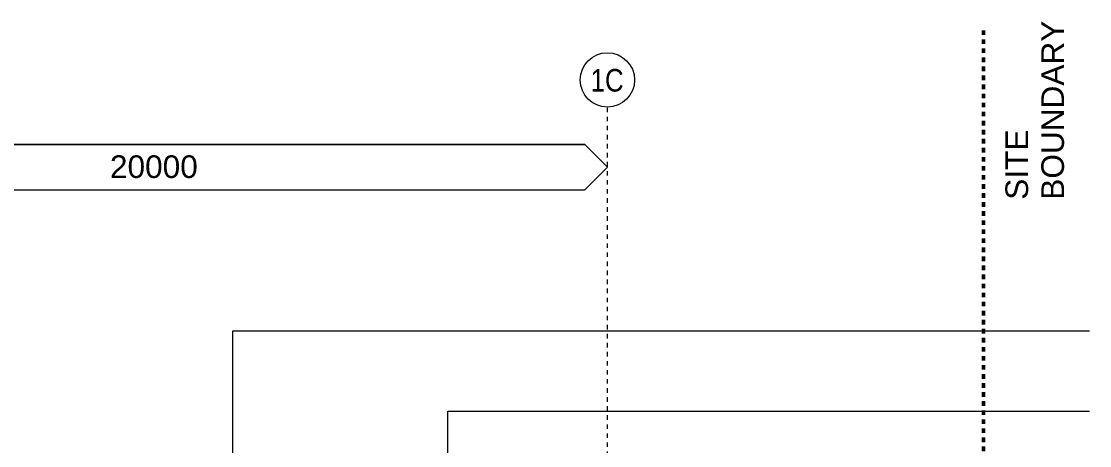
# Model space of a CAD drawing. Header units: metres. Extents: x 4238 to 4687, y -1 to 29.
# Drawn here: x 4339.73 to 4363.34, y 17.82 to 27.2 of the extents above; entities that cross this region are included whole.
import ezdxf

# ---------------------------------------------------------------- set-up
doc = ezdxf.new("R2010")
doc.units = ezdxf.units.M
doc.linetypes.add('BOUNDARY', pattern=[0.016, 0.01, -0.003, 0, -0.003])
doc.linetypes.add('Grid Line', pattern=[0.021, 0.012, -0.003, 0.003, -0.003])
for name, color, linetype, lineweight in [('A-ANNO-NOTE', 131, 'Continuous', 5), ('A-DETL', 90, 'Continuous', 13), ('A-DETL-GENF', 92, 'Continuous', 5), ('G-ANNO-TEXT', 231, 'Continuous', 5), ('S-GRID', 1, 'Continuous', 5), ('S-GRID-IDEN', 1, 'Continuous', 5)]:
    doc.layers.add(name, color=color, linetype=linetype, lineweight=lineweight)
doc.styles.add('Arial', font='arial.ttf', dxfattribs={"height": 0.5})
doc.styles.add('Arial Narrow', font='ARIALN.TTF', dxfattribs={"height": 0.5})

# ---------------------------------------------------------------- blocks, each defined once
blk = doc.blocks.new('Dimension - Grids _2D_ - 1-200-639481-SECTION - GRIDS C4-C5')
at = {"layer": 'A-DETL-GENF'}
for p, q in [((4313.182, 24.473), (4312.682, 23.973)), ((4312.682, 23.973), (4313.182, 24.473)), ((4332.182, 24.473), (4313.182, 24.473)), ((4313.182, 24.473), (4332.182, 24.473)), ((4332.682, 23.973), (4332.182, 24.473)), ((4332.682, 23.973), (4332.182, 24.473)), ((4312.682, 23.973), (4313.182, 23.473)), ((4312.682, 23.973), (4313.182, 23.473)), ((4332.182, 23.473), (4332.682, 23.973)), ((4332.682, 23.973), (4332.182, 23.473)), ((4313.182, 23.473), (4332.182, 23.473)), ((4313.182, 23.473), (4332.182, 23.473))]:
    blk.add_line(p, q, dxfattribs=at)
blk = doc.blocks.new('Grid - A1-3055139-SECTION - GRIDS C4-C5')
at = {"layer": 'S-GRID-IDEN'}
blk.add_circle((4352.682, 25.905), 0.6, dxfattribs=at)

msp = doc.modelspace()

# ---------------------------------------------------------------- linework, layer by layer
at = {"layer": 'A-DETL', "linetype": 'BOUNDARY', "lineweight": 50}
msp.add_line((4360.9957, -0.5), (4360.9957, 27), dxfattribs=at)
at = {"layer": 'G-ANNO-TEXT', "color": 7}
for p, q in [((4344.4058, 20.3611), (4363.3382, 20.3611)), ((4344.4058, 16.4), (4344.4058, 20.3611)), ((4349.1543, 18.5855), (4363.3382, 18.5855)), ((4349.1543, 15.3718), (4349.1543, 18.5855))]:
    msp.add_line(p, q, dxfattribs=at)
at = {"layer": 'S-GRID', "linetype": 'Grid Line'}
msp.add_line((4352.6823, -0.61), (4352.6823, 25.3055), dxfattribs=at)

# ---------------------------------------------------------------- block references
at = {"layer": 'A-DETL-GENF'}
msp.add_blockref('Dimension - Grids _2D_ - 1-200-639481-SECTION - GRIDS C4-C5', (20, 0), dxfattribs=at)
at = {"layer": 'S-GRID-IDEN'}
msp.add_blockref('Grid - A1-3055139-SECTION - GRIDS C4-C5', (0, 0), dxfattribs=at)

# ---------------------------------------------------------------- texts
at = {"layer": 'A-ANNO-NOTE', "insert": (4341.6879, 24.2366), "char_height": 0.5, "width": 2.324894, "attachment_point": 1, "style": 'Arial'}
msp.add_mtext('20000', dxfattribs=at)
at = {"layer": 'G-ANNO-TEXT', "color": 7, "char_height": 0.5, "attachment_point": 1, "rotation": 90, "style": 'Arial'}
for s, insert, width in [('BOUNDARY', (4362.2709, 23.2558), 4.778058), ('SITE ', (4361.4771, 23.2558), 2.132489)]:
    msp.add_mtext(s, dxfattribs=dict(at, insert=insert, width=width))
at = {"layer": 'S-GRID-IDEN', "insert": (4352.3091, 26.1465), "char_height": 0.5, "width": 0.881856, "attachment_point": 1, "style": 'Arial Narrow'}
msp.add_mtext('1C', dxfattribs=at)

doc.saveas('drawing.dxf')
